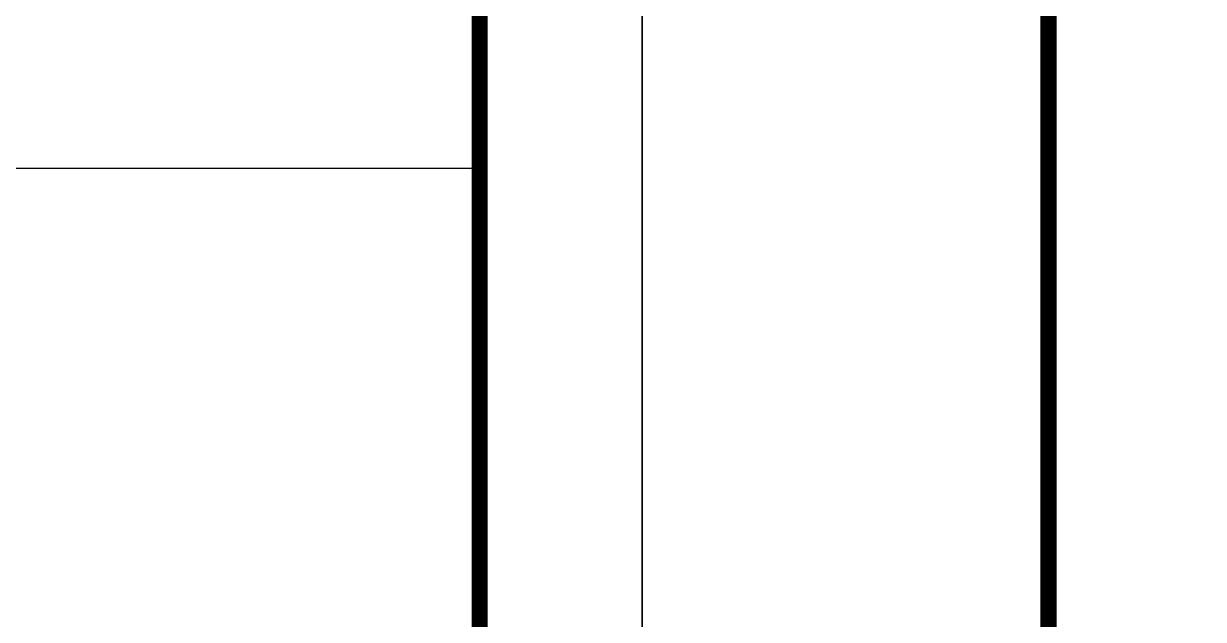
# Model space of a CAD drawing. Extents: x -737978 to 768813, y -372247 to 1140308.
# Drawn here: x -383085 to -372194, y -229559 to -224060 of the extents above; entities that cross this region are included whole.
import ezdxf

# ---------------------------------------------------------------- set-up
doc = ezdxf.new("R2010")
doc.units = 0
doc.header["$LTSCALE"] = 1000
doc.header["$MEASUREMENT"] = 0
doc.layers.get('0').update_dxf_attribs({"linetype": 'CONTINUOUS'})
doc.layers.add('DRAW', color=7, linetype='CONTINUOUS', lineweight=70)
doc.layers.add('PUB_TITLE', color=4, linetype='CONTINUOUS')

# ---------------------------------------------------------------- blocks, each defined once
blk = doc.blocks.new('TQ1')
at = {"layer": 'PUB_TITLE'}
blk.add_line((-49854.8, -399054.8), (-43854.8, -399054.8), dxfattribs=at)

msp = doc.modelspace()

# ---------------------------------------------------------------- linework, layer by layer
at = {"layer": 'DRAW'}
msp.add_lwpolyline([(-391776.8, -181009.7), (-378875.1, -181009.7), (-378875.1, -267109.7), (-391776.8, -267109.7)], close=True, dxfattribs=at)
at = {"layer": 'PUB_TITLE'}
for points in [[(-535025.1, -268609.7), (-377375.1, -268609.7), (-377375.1, -179509.7), (-535025.1, -179509.7)], [(-377375.1, -268609.7), (-219725.1, -268609.7), (-219725.1, -179509.7), (-377375.1, -179509.7)]]:
    msp.add_lwpolyline(points, close=True, dxfattribs=at)
at = {"layer": 'PUB_TITLE', "const_width": 150}
for points in [[(-531275.1, -267109.7), (-378875.1, -267109.7), (-378875.1, -181009.7), (-531275.1, -181009.7)], [(-373625.1, -267109.7), (-221225.1, -267109.7), (-221225.1, -181009.7), (-373625.1, -181009.7)]]:
    msp.add_lwpolyline(points, close=True, dxfattribs=at)

# ---------------------------------------------------------------- block references
at = {"xscale": 2.15028113370122, "yscale": 2.15028113370122, "zscale": 2.15028113370122}
msp.add_blockref('TQ1', (-284575.1, 632686.5), dxfattribs=at)

doc.saveas('drawing.dxf')
